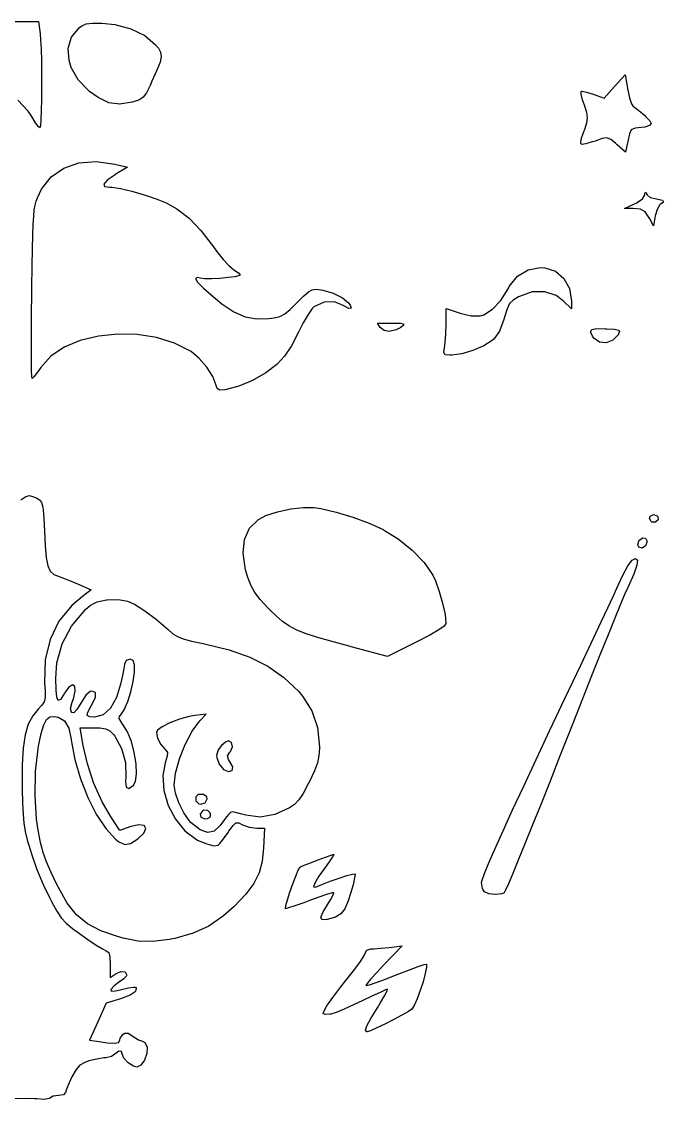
# Model space of a CAD drawing. Header units: millimetres. Extents: x 50.1 to 68.4, y -79.8 to -30.
# Drawn here: x 57.99 to 68.1, y -46.96 to -29.99 of the extents above; entities that cross this region are included whole.
import ezdxf

# ---------------------------------------------------------------- set-up
doc = ezdxf.new("R2010")
doc.units = ezdxf.units.MM
doc.layers.add('B.Silkscreen', color=31, linetype='CONTINUOUS', true_color=0xe8b2a7)

msp = doc.modelspace()

# ---------------------------------------------------------------- linework, layer by layer
at = {"layer": 'B.Silkscreen', "linetype": 'CONTINUOUS'}
for p, q in [((54.163434, -29.98827), (58.255021, -29.98827)), ((58.255021, -29.98827), (58.278506, -30.183798)), ((58.934583, -30.053486), (59.001923, -30.025436)), ((59.001923, -30.025436), (59.100982, -30.013175)), ((59.100982, -30.013175), (59.252951, -30.012595)), ((59.252951, -30.012595), (59.454568, -30.032359)), ((59.454568, -30.032359), (59.705535, -30.10066)), ((58.278506, -30.183798), (58.286348, -30.275818)), ((58.775118, -30.233354), (58.898711, -30.081291)), ((58.898711, -30.081291), (58.934583, -30.053486)), ((59.705535, -30.10066), (59.925213, -30.209884)), ((58.286348, -30.275818), (58.293402, -30.424743)), ((58.721097, -30.405795), (58.775118, -30.233354)), ((59.925213, -30.209884), (60.094212, -30.352202)), ((60.094212, -30.352202), (60.141782, -30.409538)), ((58.293402, -30.424743), (58.298289, -30.606167)), ((58.735626, -30.603486), (58.721097, -30.405795)), ((60.141782, -30.409538), (60.176908, -30.471318)), ((60.185707, -30.538814), (60.166725, -30.627394)), ((60.176908, -30.471318), (60.185707, -30.538814)), ((58.298289, -30.606167), (58.301043, -30.806717)), ((58.766871, -30.709404), (58.735626, -30.603486)), ((58.875489, -30.904702), (58.766871, -30.709404)), ((60.166725, -30.627394), (60.118506, -30.752429)), ((58.301043, -30.806717), (58.301699, -31.013026)), ((60.118506, -30.752429), (60.039596, -30.929287)), ((67.325083, -31.012181), (67.490993, -30.828928)), ((67.490993, -30.828928), (67.533385, -31.069591)), ((58.301699, -31.013026), (58.300291, -31.211721)), ((59.057362, -31.086783), (58.875489, -30.904702)), ((60.010016, -30.993413), (59.951509, -31.108387)), ((60.039596, -30.929287), (60.010016, -30.993413)), ((67.159173, -31.195434), (67.325083, -31.012181)), ((58.300291, -31.211721), (58.296854, -31.389435)), ((59.194462, -31.185065), (59.057362, -31.086783)), ((59.361223, -31.266305), (59.194462, -31.185065)), ((59.843708, -31.218513), (59.765687, -31.246983)), ((59.90086, -31.177867), (59.843708, -31.218513)), ((59.951509, -31.108387), (59.90086, -31.177867)), ((66.798707, -31.088585), (66.814835, -31.086601)), ((66.800617, -31.129951), (66.798707, -31.088585)), ((66.822922, -31.219548), (66.800617, -31.129951)), ((66.814835, -31.086601), (66.884812, -31.100998)), ((66.850448, -31.306834), (66.822922, -31.219548)), ((66.884812, -31.100998), (66.987316, -31.133634)), ((66.987316, -31.133634), (67.159173, -31.195434)), ((67.533385, -31.069591), (67.559645, -31.18884)), ((67.559645, -31.18884), (67.591092, -31.283254)), ((58.089038, -31.397788), (57.928684, -31.228093)), ((58.296854, -31.389435), (58.291421, -31.532795)), ((59.532001, -31.2896), (59.361223, -31.266305)), ((59.729279, -31.257389), (59.532001, -31.2896)), ((59.765687, -31.246983), (59.729279, -31.257389)), ((66.887387, -31.422556), (66.850448, -31.306834)), ((67.591092, -31.283254), (67.619437, -31.324808)), ((67.619437, -31.324808), (67.640345, -31.33598)), ((67.640345, -31.33598), (67.709668, -31.387934)), ((67.709668, -31.387934), (67.796578, -31.464097)), ((58.135044, -31.468553), (58.089038, -31.397788)), ((58.198698, -31.571373), (58.135044, -31.468553)), ((58.291421, -31.532795), (58.284027, -31.628433)), ((66.89997, -31.504095), (66.887387, -31.422556)), ((66.887532, -31.58456), (66.89997, -31.504095)), ((67.796578, -31.464097), (67.814292, -31.480796)), ((67.814292, -31.480796), (67.881804, -31.55211)), ((67.881804, -31.55211), (67.899331, -31.59541)), ((58.250369, -31.641927), (58.198698, -31.571373)), ((58.274707, -31.662978), (58.250369, -31.641927)), ((58.284027, -31.628433), (58.274707, -31.662978)), ((66.801448, -31.840347), (66.842208, -31.71663)), ((66.842208, -31.71663), (66.849407, -31.697055)), ((66.849407, -31.697055), (66.887532, -31.58456)), ((67.586922, -31.690763), (67.558334, -31.757332)), ((67.651067, -31.665846), (67.586922, -31.690763)), ((67.697997, -31.663653), (67.651067, -31.665846)), ((67.800342, -31.65214), (67.697997, -31.663653)), ((67.874194, -31.625958), (67.800342, -31.65214)), ((67.899331, -31.59541), (67.874194, -31.625958)), ((66.792828, -31.906685), (66.801448, -31.840347)), ((66.974487, -31.883692), (66.87429, -31.913193)), ((67.017595, -31.869062), (66.974487, -31.883692)), ((67.132739, -31.830349), (67.017595, -31.869062)), ((67.206091, -31.820182), (67.132739, -31.830349)), ((67.266462, -31.843362), (67.206091, -31.820182)), ((67.342661, -31.904689), (67.266462, -31.843362)), ((67.543055, -31.830816), (67.519006, -31.9462)), ((67.558334, -31.757332), (67.543055, -31.830816)), ((66.812367, -31.924927), (66.792828, -31.906685)), ((66.87429, -31.913193), (66.812367, -31.924927)), ((67.368737, -31.927578), (67.342661, -31.904689)), ((67.49901, -32.041959), (67.368737, -31.927578)), ((67.519006, -31.9462), (67.49901, -32.041959)), ((58.653547, -32.295264), (58.890782, -32.213291)), ((58.890782, -32.213291), (59.159778, -32.190884)), ((59.159778, -32.190884), (59.45373, -32.231016)), ((59.45373, -32.231016), (59.655113, -32.278947)), ((58.454879, -32.433834), (58.653547, -32.295264)), ((59.459573, -32.400505), (59.335143, -32.486824)), ((59.46304, -32.398346), (59.459573, -32.400505)), ((59.655113, -32.278947), (59.46304, -32.398346)), ((58.301584, -32.626028), (58.454879, -32.433834)), ((59.335143, -32.486824), (59.280074, -32.547578)), ((59.280074, -32.547578), (59.294046, -32.583497)), ((58.235362, -32.762904), (58.301584, -32.626028)), ((59.294046, -32.583497), (59.37674, -32.595308)), ((59.37674, -32.595308), (59.406, -32.59644)), ((59.406, -32.59644), (59.545854, -32.616877)), ((59.545854, -32.616877), (59.724672, -32.658048)), ((59.724672, -32.658048), (59.91933, -32.713529)), ((59.91933, -32.713529), (60.106702, -32.776896)), ((67.764783, -32.780529), (67.800839, -32.71817)), ((67.800839, -32.71817), (67.801567, -32.692666)), ((67.801567, -32.692666), (67.810151, -32.671491)), ((67.810151, -32.671491), (67.839933, -32.716349)), ((67.839933, -32.716349), (67.888419, -32.759002)), ((58.187368, -32.954615), (58.200137, -32.879045)), ((58.200137, -32.879045), (58.215975, -32.81789)), ((58.215975, -32.81789), (58.235362, -32.762904)), ((60.106702, -32.776896), (60.263665, -32.841723)), ((60.263665, -32.841723), (60.432886, -32.935452)), ((67.483138, -32.928863), (67.641422, -32.857015)), ((67.641422, -32.857015), (67.665407, -32.845622)), ((67.665407, -32.845622), (67.764783, -32.780529)), ((67.888419, -32.759002), (67.987774, -32.781525)), ((67.987774, -32.781525), (68.00744, -32.782068)), ((68.03164, -32.878082), (67.99421, -32.944712)), ((68.00744, -32.782068), (68.079901, -32.799565)), ((68.045501, -32.868056), (68.03164, -32.878082)), ((68.095399, -32.83244), (68.045501, -32.868056)), ((68.079901, -32.799565), (68.095399, -32.83244)), ((58.169115, -33.181986), (58.177188, -33.052846)), ((58.177188, -33.052846), (58.187368, -32.954615)), ((60.432886, -32.935452), (60.624987, -33.08366)), ((60.624987, -33.08366), (60.812058, -33.279682)), ((67.61349, -32.930251), (67.483138, -32.928863)), ((67.733168, -32.941456), (67.61349, -32.930251)), ((67.809598, -32.984189), (67.733168, -32.941456)), ((67.872872, -33.076963), (67.809598, -32.984189)), ((67.88291, -33.095994), (67.872872, -33.076963)), ((67.966522, -33.046847), (67.939697, -33.205624)), ((67.99421, -32.944712), (67.966522, -33.046847)), ((58.162672, -33.350281), (58.169115, -33.181986)), ((67.939697, -33.205624), (67.88291, -33.095994)), ((58.157377, -33.565979), (58.162672, -33.350281)), ((60.812058, -33.279682), (61.006849, -33.53542)), ((58.15275, -33.837327), (58.157377, -33.565979)), ((61.006849, -33.53542), (61.056775, -33.604247)), ((61.056775, -33.604247), (61.160073, -33.733712)), ((61.160073, -33.733712), (61.25384, -33.835901)), ((58.148312, -34.172571), (58.15275, -33.837327)), ((61.25384, -33.835901), (61.322552, -33.893218)), ((61.322552, -33.893218), (61.331042, -33.898121)), ((61.331042, -33.898121), (61.401718, -33.945758)), ((65.797794, -33.995331), (65.963142, -33.895285)), ((65.963142, -33.895285), (66.161482, -33.861584)), ((66.161482, -33.861584), (66.226402, -33.865546)), ((66.226402, -33.865546), (66.396603, -33.92035)), ((66.396603, -33.92035), (66.52891, -34.032182)), ((60.754689, -34.019131), (60.726624, -34.033427)), ((60.726624, -34.033427), (60.759256, -34.088579)), ((60.799572, -34.029695), (60.754689, -34.019131)), ((60.759256, -34.088579), (60.852857, -34.184972)), ((60.867239, -34.037702), (60.799572, -34.029695)), ((60.976598, -34.037499), (60.867239, -34.037702)), ((61.106973, -34.030771), (60.976598, -34.037499)), ((61.237695, -34.019202), (61.106973, -34.030771)), ((61.348088, -34.004477), (61.237695, -34.019202)), ((61.417482, -33.988281), (61.348088, -34.004477)), ((61.401718, -33.945758), (61.43085, -33.978249)), ((61.43085, -33.978249), (61.417482, -33.988281)), ((65.667871, -34.160142), (65.797794, -33.995331)), ((66.52891, -34.032182), (66.614653, -34.191584)), ((58.14702, -34.280572), (58.148312, -34.172571)), ((60.852857, -34.184972), (61.007698, -34.322989)), ((62.426507, -34.312832), (62.505027, -34.243456)), ((62.505027, -34.243456), (62.565225, -34.2098)), ((62.565225, -34.2098), (62.624832, -34.20239)), ((62.624832, -34.20239), (62.701582, -34.211751)), ((62.701582, -34.211751), (62.730662, -34.216939)), ((62.730662, -34.216939), (62.895539, -34.265169)), ((62.895539, -34.265169), (63.038702, -34.335904)), ((65.535618, -34.377174), (65.649255, -34.194936)), ((65.649255, -34.194936), (65.667871, -34.160142)), ((66.028612, -34.245609), (65.825806, -34.315381)), ((66.226786, -34.241945), (66.028612, -34.245609)), ((66.407075, -34.303069), (66.226786, -34.241945)), ((66.614653, -34.191584), (66.645161, -34.389101)), ((58.143958, -34.587015), (58.14702, -34.280572)), ((61.007698, -34.322989), (61.138257, -34.429606)), ((61.138257, -34.429606), (61.329968, -34.559117)), ((62.214892, -34.522489), (62.327531, -34.411602)), ((62.327531, -34.411602), (62.426507, -34.312832)), ((62.753513, -34.404913), (62.591201, -34.480115)), ((62.917229, -34.402509), (62.753513, -34.404913)), ((63.049799, -34.456629), (62.917229, -34.402509)), ((63.038702, -34.335904), (63.133786, -34.416647)), ((63.133786, -34.416647), (63.159564, -34.453164)), ((65.404191, -34.518209), (65.535618, -34.377174)), ((65.671531, -34.42776), (65.632587, -34.510056)), ((65.726961, -34.372347), (65.671531, -34.42776)), ((65.815149, -34.320889), (65.726961, -34.372347)), ((65.825806, -34.315381), (65.815149, -34.320889)), ((66.516004, -34.38415), (66.407075, -34.303069)), ((66.645161, -34.509334), (66.516004, -34.38415)), ((66.645161, -34.389101), (66.645161, -34.509334)), ((58.142207, -34.868479), (58.143958, -34.587015)), ((61.329968, -34.559117), (61.506863, -34.636762)), ((62.054439, -34.630042), (62.131161, -34.591204)), ((62.131161, -34.591204), (62.214892, -34.522489)), ((62.499127, -34.598412), (62.423263, -34.728614)), ((62.563222, -34.507795), (62.499127, -34.598412)), ((62.591201, -34.480115), (62.563222, -34.507795)), ((63.140504, -34.504103), (63.049799, -34.456629)), ((63.177699, -34.502659), (63.140504, -34.504103)), ((63.159564, -34.453164), (63.177699, -34.502659)), ((64.671261, -34.75655), (64.671261, -34.506282)), ((64.671261, -34.506282), (64.878462, -34.576233)), ((64.878462, -34.576233), (64.88646, -34.578904)), ((64.88646, -34.578904), (65.067368, -34.622349)), ((65.209634, -34.622927), (65.268317, -34.605054)), ((65.268317, -34.605054), (65.404191, -34.518209)), ((65.632587, -34.510056), (65.593854, -34.642161)), ((61.506863, -34.636762), (61.685335, -34.668898)), ((61.685335, -34.668898), (61.881779, -34.661879)), ((61.881779, -34.661879), (61.962826, -34.6513)), ((61.962826, -34.6513), (62.054439, -34.630042)), ((62.423263, -34.728614), (62.34669, -34.880299)), ((63.609083, -34.763982), (63.592335, -34.736804)), ((63.592335, -34.736804), (63.617159, -34.736804)), ((63.631429, -34.80198), (63.609083, -34.763982)), ((63.617159, -34.736804), (63.698327, -34.736804)), ((63.698327, -34.736804), (63.816539, -34.736804)), ((63.816539, -34.736804), (63.844334, -34.736817)), ((63.844334, -34.736817), (63.954532, -34.738524)), ((63.954532, -34.738524), (64.003377, -34.746625)), ((64.001964, -34.766113), (63.961387, -34.80198)), ((64.003377, -34.746625), (64.001964, -34.766113)), ((64.66775, -34.905873), (64.671261, -34.75655)), ((65.067368, -34.622349), (65.209634, -34.622927)), ((65.583122, -34.680111), (65.511967, -34.861484)), ((65.593854, -34.642161), (65.583122, -34.680111)), ((58.141736, -35.116642), (58.142207, -34.868479)), ((59.196757, -34.940298), (58.911635, -35.010348)), ((59.499981, -34.907824), (59.196757, -34.940298)), ((59.809067, -34.914213), (59.499981, -34.907824)), ((60.111777, -34.960752), (59.809067, -34.914213)), ((62.346633, -34.880421), (62.236538, -35.09444)), ((62.34669, -34.880299), (62.346633, -34.880421)), ((63.69787, -34.852706), (63.631429, -34.80198)), ((63.775144, -34.867156), (63.69787, -34.852706)), ((63.884859, -34.843831), (63.775144, -34.867156)), ((63.961387, -34.80198), (63.884859, -34.843831)), ((64.658621, -35.042185), (64.66775, -34.905873)), ((65.511967, -34.861484), (65.425854, -34.986351)), ((66.948455, -34.872298), (66.966765, -34.834981)), ((66.979959, -34.939256), (66.948455, -34.872298)), ((66.966765, -34.834981), (67.042865, -34.820929)), ((67.001085, -34.970599), (66.979959, -34.939256)), ((67.042865, -34.820929), (67.184731, -34.823762)), ((67.184731, -34.823762), (67.20123, -34.824625)), ((67.20123, -34.824625), (67.323159, -34.833156)), ((67.384926, -34.913695), (67.300775, -35.004619)), ((67.323159, -34.833156), (67.385857, -34.845939)), ((67.388794, -34.906707), (67.384926, -34.913695)), ((67.385857, -34.845939), (67.403134, -34.868585)), ((67.403134, -34.868585), (67.388794, -34.906707)), ((58.142515, -35.323184), (58.141736, -35.116642)), ((58.656852, -35.116687), (58.444649, -35.25803)), ((58.911635, -35.010348), (58.656852, -35.116687)), ((60.395871, -35.048728), (60.111777, -34.960752)), ((60.64911, -35.179427), (60.395871, -35.048728)), ((62.236538, -35.09444), (62.128932, -35.255416)), ((64.637375, -35.199951), (64.647984, -35.123204)), ((64.647984, -35.123204), (64.658621, -35.042185)), ((65.265653, -35.094416), (65.095798, -35.167724)), ((65.398445, -35.01088), (65.265653, -35.094416)), ((65.425854, -34.986351), (65.398445, -35.01088)), ((67.086423, -35.036767), (67.001085, -34.970599)), ((67.193797, -35.046875), (67.086423, -35.036767)), ((67.300775, -35.004619), (67.193797, -35.046875)), ((58.444649, -35.25803), (58.287263, -35.433088)), ((60.656126, -35.184037), (60.64911, -35.179427)), ((60.785522, -35.291891), (60.656126, -35.184037)), ((60.906319, -35.430547), (60.785522, -35.291891)), ((62.128932, -35.255416), (62.010607, -35.383107)), ((64.659996, -35.232349), (64.637375, -35.199951)), ((64.734343, -35.239505), (64.659996, -35.232349)), ((64.760645, -35.23959), (64.734343, -35.239505)), ((64.917816, -35.219787), (64.760645, -35.23959)), ((65.095798, -35.167724), (64.917816, -35.219787)), ((58.144515, -35.479783), (58.142515, -35.323184)), ((58.287263, -35.433088), (58.237671, -35.505874)), ((61.000256, -35.575988), (60.906319, -35.430547)), ((62.004382, -35.388771), (61.831906, -35.518729)), ((62.010607, -35.383107), (62.004382, -35.388771)), ((58.147706, -35.578119), (58.144515, -35.479783)), ((58.151806, -35.609994), (58.147706, -35.578119)), ((58.181765, -35.580327), (58.151806, -35.609994)), ((58.237671, -35.505874), (58.181765, -35.580327)), ((61.048217, -35.699713), (61.000256, -35.575988)), ((61.831906, -35.518729), (61.623839, -35.637317)), ((61.067678, -35.76712), (61.048217, -35.699713)), ((61.105181, -35.792342), (61.067678, -35.76712)), ((61.185016, -35.787393), (61.105181, -35.792342)), ((61.215821, -35.782628), (61.185016, -35.787393)), ((61.408903, -35.730096), (61.215821, -35.782628)), ((61.623839, -35.637317), (61.408903, -35.730096)), ((57.973237, -37.519497), (58.051765, -37.462489)), ((58.051765, -37.462489), (58.113624, -37.450095)), ((58.113624, -37.450095), (58.192345, -37.474788)), ((58.192345, -37.474788), (58.227008, -37.490144)), ((58.227008, -37.490144), (58.269249, -37.518005)), ((58.269249, -37.518005), (58.299057, -37.560839)), ((58.299057, -37.560839), (58.319401, -37.630542)), ((58.319401, -37.630542), (58.33325, -37.739008)), ((62.01909, -37.704682), (62.22531, -37.659685)), ((62.22531, -37.659685), (62.426831, -37.63593)), ((62.426831, -37.63593), (62.596153, -37.639248)), ((62.596153, -37.639248), (62.699795, -37.656239)), ((62.699795, -37.656239), (62.939893, -37.712947)), ((58.33325, -37.739008), (58.343573, -37.898132)), ((61.575824, -37.961305), (61.715499, -37.825995)), ((61.715499, -37.825995), (61.835666, -37.765089)), ((61.835666, -37.765089), (62.01909, -37.704682)), ((62.939893, -37.712947), (63.202415, -37.792745)), ((63.202415, -37.792745), (63.459153, -37.886631)), ((67.874194, -37.809384), (67.885975, -37.77425)), ((67.901323, -37.857151), (67.874194, -37.809384)), ((67.885975, -37.77425), (67.937889, -37.747086)), ((67.937889, -37.747086), (67.996618, -37.767937)), ((68.009588, -37.832202), (67.971481, -37.871606)), ((67.996618, -37.767937), (68.004987, -37.778154)), ((68.004987, -37.778154), (68.009588, -37.832202)), ((58.343573, -37.898132), (58.353339, -38.119809)), ((61.495652, -38.13974), (61.575824, -37.961305)), ((63.459153, -37.886631), (63.681897, -37.985608)), ((63.681897, -37.985608), (63.686231, -37.987792)), ((63.686231, -37.987792), (63.917208, -38.128968)), ((67.914682, -37.867255), (67.901323, -37.857151)), ((67.971481, -37.871606), (67.914682, -37.867255)), ((58.353339, -38.119809), (58.359286, -38.243787)), ((61.475376, -38.359098), (61.495652, -38.13974)), ((63.917208, -38.128968), (64.137097, -38.307538)), ((67.691285, -38.218194), (67.714179, -38.153179)), ((67.714179, -38.153179), (67.772202, -38.114339)), ((67.772202, -38.114339), (67.815168, -38.118561)), ((67.83695, -38.175103), (67.813841, -38.240379)), ((67.815168, -38.118561), (67.83695, -38.175103)), ((58.359286, -38.243787), (58.374871, -38.427164)), ((64.137097, -38.307538), (64.325554, -38.504823)), ((67.708952, -38.264866), (67.691285, -38.218194)), ((67.761739, -38.277281), (67.708952, -38.264866)), ((67.813841, -38.240379), (67.761739, -38.277281)), ((58.374871, -38.427164), (58.399972, -38.554756)), ((61.515392, -38.617174), (61.475376, -38.359098)), ((64.325554, -38.504823), (64.462238, -38.702143)), ((67.536999, -38.554813), (67.60288, -38.469821)), ((67.60288, -38.469821), (67.656505, -38.442522)), ((67.656505, -38.442522), (67.684918, -38.465279)), ((67.684918, -38.465279), (67.677836, -38.545739)), ((58.399972, -38.554756), (58.439108, -38.638755)), ((58.439108, -38.638755), (58.4968, -38.691354)), ((61.551553, -38.74047), (61.515392, -38.617174)), ((67.455911, -38.702138), (67.536999, -38.554813)), ((67.629228, -38.685373), (67.538792, -38.885309)), ((67.677836, -38.545739), (67.629228, -38.685373)), ((58.4968, -38.691354), (58.577566, -38.724748)), ((58.577566, -38.724748), (58.633357, -38.744391)), ((58.633357, -38.744391), (58.742886, -38.788028)), ((58.742886, -38.788028), (58.869716, -38.842118)), ((58.869716, -38.842118), (59.082981, -38.936064)), ((61.600349, -38.869338), (61.551553, -38.74047)), ((64.462238, -38.702143), (64.505192, -38.794758)), ((64.505192, -38.794758), (64.564848, -38.961375)), ((67.36034, -38.908065), (67.455911, -38.702138)), ((59.082981, -38.936064), (58.944203, -39.03831)), ((61.659886, -38.97812), (61.600349, -38.869338)), ((61.744763, -39.088377), (61.659886, -38.97812)), ((64.564848, -38.961375), (64.617603, -39.146597)), ((67.302394, -39.036722), (67.36034, -38.908065)), ((67.488449, -38.998696), (67.420032, -39.161367)), ((67.533152, -38.897219), (67.488449, -38.998696)), ((67.538792, -38.885309), (67.533152, -38.897219)), ((58.776661, -39.18012), (58.573659, -39.428381)), ((58.944203, -39.03831), (58.776661, -39.18012)), ((58.992996, -39.244385), (59.074057, -39.173772)), ((59.074057, -39.173772), (59.178995, -39.121519)), ((59.178995, -39.121519), (59.322105, -39.093261)), ((59.322105, -39.093261), (59.336616, -39.091552)), ((59.336616, -39.091552), (59.512539, -39.086795)), ((59.512539, -39.086795), (59.656169, -39.110971)), ((59.656169, -39.110971), (59.766225, -39.160965)), ((59.766225, -39.160965), (59.928468, -39.26269)), ((61.869581, -39.221665), (61.744763, -39.088377)), ((64.617603, -39.146597), (64.655508, -39.321609)), ((67.218591, -39.218575), (67.302394, -39.036722)), ((67.420032, -39.161367), (67.330681, -39.378338)), ((58.773231, -39.506278), (58.992996, -39.244385)), ((59.928468, -39.26269), (60.110111, -39.399829)), ((61.894453, -39.246789), (61.869581, -39.221665)), ((61.999382, -39.348872), (61.894453, -39.246789)), ((62.096345, -39.432016), (61.999382, -39.348872)), ((64.655508, -39.321609), (64.670614, -39.457594)), ((67.115433, -39.439727), (67.218591, -39.218575)), ((58.573659, -39.428381), (58.43463, -39.714505)), ((58.624462, -39.784019), (58.773231, -39.506278)), ((60.110111, -39.399829), (60.295161, -39.561115)), ((62.196659, -39.501368), (62.096345, -39.432016)), ((62.311638, -39.562072), (62.196659, -39.501368)), ((64.639595, -39.505586), (64.556458, -39.565937)), ((64.670206, -39.462456), (64.639595, -39.505586)), ((64.670614, -39.457594), (64.670206, -39.462456)), ((66.999422, -39.686285), (67.115433, -39.439727)), ((67.330681, -39.378338), (67.223177, -39.642719)), ((60.295161, -39.561115), (60.368909, -39.624907)), ((60.368909, -39.624907), (60.442468, -39.671511)), ((60.442468, -39.671511), (60.533963, -39.70791)), ((62.4526, -39.619274), (62.311638, -39.562072)), ((62.63086, -39.678119), (62.4526, -39.619274)), ((62.857733, -39.743751), (62.63086, -39.678119)), ((64.415273, -39.647049), (64.210519, -39.75246)), ((64.556458, -39.565937), (64.415273, -39.647049)), ((66.877061, -39.944352), (66.999422, -39.686285)), ((67.223177, -39.642719), (67.100298, -39.947615)), ((58.43463, -39.714505), (58.359853, -40.037857)), ((58.543746, -40.084429), (58.624462, -39.784019)), ((60.533963, -39.70791), (60.661928, -39.741467)), ((60.661928, -39.741467), (60.844893, -39.779545)), ((60.844893, -39.779545), (60.869076, -39.784369)), ((60.869076, -39.784369), (61.253857, -39.877262)), ((63.144536, -39.821316), (62.857733, -39.743751)), ((63.177015, -39.829945), (63.144536, -39.821316)), ((63.749777, -39.981961), (63.177015, -39.829945)), ((64.210519, -39.75246), (63.749777, -39.981961)), ((58.359853, -40.037857), (58.349604, -40.397801)), ((59.696916, -40.026836), (59.635098, -40.047255)), ((59.743765, -40.047519), (59.696916, -40.026836)), ((61.253857, -39.877262), (61.580366, -39.991952)), ((61.580366, -39.991952), (61.862618, -40.135495)), ((66.793951, -40.118475), (66.877061, -39.944352)), ((67.100298, -39.947615), (66.964826, -40.286135)), ((58.5261, -40.326903), (58.543746, -40.084429)), ((59.59749, -40.171806), (59.576197, -40.284216)), ((59.606137, -40.107339), (59.59749, -40.171806)), ((59.606158, -40.105797), (59.606137, -40.107339)), ((59.635098, -40.047255), (59.606158, -40.105797)), ((59.766049, -40.114682), (59.743765, -40.047519)), ((59.763997, -40.231654), (59.766049, -40.114682)), ((61.862618, -40.135495), (62.114632, -40.314946)), ((66.541435, -40.6476), (66.793951, -40.118475)), ((58.529547, -40.511346), (58.5261, -40.326903)), ((59.576197, -40.284216), (59.546662, -40.421221)), ((59.70525, -40.5397), (59.742201, -40.379604)), ((59.742201, -40.379604), (59.763997, -40.231654)), ((62.114632, -40.314946), (62.350421, -40.53736)), ((66.964826, -40.286135), (66.819539, -40.651386)), ((58.349604, -40.397801), (58.356425, -40.52729)), ((58.356425, -40.52729), (58.35599, -40.630159)), ((58.541277, -40.62566), (58.529547, -40.511346)), ((58.727715, -40.471322), (58.653389, -40.577519)), ((58.786711, -40.432372), (58.727715, -40.471322)), ((58.823483, -40.453905), (58.786711, -40.432372)), ((58.802791, -40.65138), (58.831141, -40.529162)), ((58.831141, -40.529162), (58.823483, -40.453905)), ((59.068757, -40.533068), (58.999281, -40.593409)), ((59.09067, -40.528153), (59.068757, -40.533068)), ((59.148155, -40.552471), (59.09067, -40.528153)), ((59.149689, -40.624442), (59.148155, -40.552471)), ((59.546662, -40.421221), (59.483297, -40.627451)), ((59.657734, -40.693109), (59.70525, -40.5397)), ((62.350421, -40.53736), (62.410858, -40.605824)), ((58.341416, -40.697661), (58.307567, -40.750959)), ((58.35599, -40.630159), (58.341416, -40.697661)), ((58.563371, -40.673943), (58.541277, -40.62566)), ((58.59791, -40.660292), (58.563371, -40.673943)), ((58.646977, -40.588806), (58.59791, -40.660292)), ((58.653389, -40.577519), (58.646977, -40.588806)), ((58.754374, -40.802855), (58.782866, -40.704539)), ((58.782866, -40.704539), (58.802791, -40.65138)), ((58.918944, -40.717688), (58.858579, -40.818827)), ((58.999281, -40.593409), (58.918944, -40.717688)), ((59.095308, -40.742588), (59.149689, -40.624442)), ((59.483297, -40.627451), (59.389131, -40.797442)), ((59.604243, -40.820999), (59.657734, -40.693109)), ((62.410858, -40.605824), (62.559673, -40.837544)), ((66.306249, -41.143649), (66.541435, -40.6476)), ((66.819539, -40.651386), (66.667218, -41.036476)), ((58.24931, -40.811217), (58.161163, -40.916501)), ((58.307567, -40.750959), (58.24931, -40.811217)), ((58.770157, -40.861191), (58.754374, -40.802855)), ((58.774704, -40.866141), (58.770157, -40.861191)), ((58.81006, -40.870943), (58.774704, -40.866141)), ((58.858579, -40.818827), (58.81006, -40.870943)), ((59.019425, -40.913378), (59.028753, -40.860038)), ((59.028753, -40.860038), (59.08489, -40.760024)), ((59.08489, -40.760024), (59.095308, -40.742588)), ((59.389131, -40.797442), (59.272649, -40.902123)), ((59.549367, -40.90454), (59.604243, -40.820999)), ((60.891056, -40.890462), (60.713048, -40.913585)), ((60.792639, -40.997944), (60.891056, -40.890462)), ((62.559673, -40.837544), (62.646793, -41.099936)), ((58.091475, -41.049459), (58.042175, -41.216127)), ((58.161163, -40.916501), (58.091475, -41.049459)), ((58.295752, -41.196929), (58.335348, -41.059784)), ((58.335348, -41.059784), (58.379166, -40.975487)), ((58.379166, -40.975487), (58.43202, -40.934197)), ((58.43202, -40.934197), (58.498723, -40.926074)), ((58.498723, -40.926074), (58.562168, -40.936462)), ((58.562168, -40.936462), (58.663546, -40.995805)), ((58.663546, -40.995805), (58.730513, -41.111933)), ((59.061117, -40.934473), (59.019425, -40.913378)), ((59.136758, -40.93783), (59.061117, -40.934473)), ((59.272649, -40.902123), (59.136758, -40.93783)), ((59.525854, -40.961641), (59.531242, -40.919474)), ((59.5729, -41.038589), (59.525854, -40.961641)), ((59.531242, -40.919474), (59.549367, -40.90454)), ((59.583807, -41.05192), (59.5729, -41.038589)), ((59.655193, -41.167623), (59.583807, -41.05192)), ((60.323404, -41.028669), (60.200115, -41.088929)), ((60.472751, -40.972536), (60.323404, -41.028669)), ((60.624639, -40.929769), (60.472751, -40.972536)), ((60.713048, -40.913585), (60.624639, -40.929769)), ((60.674813, -41.159153), (60.792639, -40.997944)), ((66.667218, -41.036476), (66.510643, -41.434512)), ((58.042175, -41.216127), (58.011171, -41.426455)), ((58.255565, -41.396765), (58.295752, -41.196929)), ((58.730513, -41.111933), (58.768078, -41.291643)), ((58.95677, -41.384751), (58.911845, -41.105426)), ((58.911845, -41.105426), (59.129773, -41.106223)), ((59.129773, -41.106223), (59.22054, -41.108062)), ((59.22054, -41.108062), (59.314606, -41.120872)), ((59.314606, -41.120872), (59.378335, -41.154293)), ((59.378335, -41.154293), (59.438319, -41.217953)), ((59.438319, -41.217953), (59.452761, -41.236268)), ((59.715249, -41.321753), (59.655193, -41.167623)), ((60.126399, -41.144075), (60.112944, -41.182657)), ((60.112944, -41.182657), (60.127955, -41.270421)), ((60.200115, -41.088929), (60.126399, -41.144075)), ((60.565295, -41.366715), (60.674813, -41.159153)), ((62.646793, -41.099936), (62.676116, -41.403373)), ((66.089979, -41.603153), (66.306249, -41.143649)), ((58.248236, -41.438204), (58.255565, -41.396765)), ((58.768078, -41.291643), (58.769314, -41.302195)), ((58.769314, -41.302195), (58.823729, -41.603053)), ((59.023234, -41.675417), (58.95677, -41.384751)), ((59.452761, -41.236268), (59.56234, -41.431698)), ((59.76081, -41.495792), (59.715249, -41.321753)), ((60.127955, -41.270421), (60.1774, -41.369298)), ((60.1774, -41.369298), (60.250853, -41.453374)), ((60.474298, -41.59502), (60.565295, -41.366715)), ((61.133138, -41.384751), (61.084275, -41.454546)), ((61.200271, -41.330035), (61.133138, -41.384751)), ((61.246037, -41.310264), (61.200271, -41.330035)), ((61.294477, -41.33879), (61.246037, -41.310264)), ((61.306455, -41.404759), (61.294477, -41.33879)), ((62.676116, -41.403373), (62.676098, -41.42687)), ((58.011171, -41.426455), (57.996373, -41.690392)), ((58.206617, -41.795467), (58.248236, -41.438204)), ((59.56234, -41.431698), (59.623642, -41.654111)), ((59.788708, -41.671219), (59.76081, -41.495792)), ((60.281002, -41.553731), (60.249755, -41.655501)), ((60.250853, -41.453374), (60.25601, -41.457776)), ((60.25601, -41.457776), (60.283043, -41.495974)), ((60.283043, -41.495974), (60.281002, -41.553731)), ((61.084275, -41.454546), (61.058651, -41.544059)), ((61.058651, -41.544059), (61.060953, -41.575381)), ((61.228707, -41.550133), (61.268306, -41.491159)), ((61.244899, -41.604681), (61.228707, -41.550133)), ((61.268306, -41.491159), (61.27835, -41.478758)), ((61.27835, -41.478758), (61.306455, -41.404759)), ((62.668991, -41.544774), (62.645039, -41.655597)), ((62.676098, -41.42687), (62.668991, -41.544774)), ((66.460672, -41.561772), (66.309922, -41.944076)), ((66.510643, -41.434512), (66.460672, -41.561772)), ((57.996373, -41.690392), (57.995688, -42.017889)), ((58.823729, -41.603053), (58.912145, -41.908242)), ((59.126997, -41.981582), (59.023234, -41.675417)), ((59.623642, -41.654111), (59.62778, -41.872799)), ((59.795778, -41.829514), (59.788708, -41.671219)), ((60.249755, -41.655501), (60.211599, -41.857514)), ((60.412033, -41.818462), (60.474298, -41.59502)), ((61.060953, -41.575381), (61.098325, -41.680105)), ((61.098325, -41.680105), (61.166716, -41.761605)), ((61.262605, -41.629435), (61.244899, -41.604681)), ((61.312139, -41.720044), (61.262605, -41.629435)), ((61.302688, -41.77738), (61.312139, -41.720044)), ((62.645039, -41.655597), (62.59742, -41.783186)), ((65.89421, -42.022642), (66.089979, -41.603153)), ((58.198147, -42.175979), (58.206617, -41.795467)), ((58.912145, -41.908242), (59.027543, -42.202)), ((59.62778, -41.872799), (59.620905, -41.956866)), ((59.778853, -41.952158), (59.795778, -41.829514)), ((60.211599, -41.857514), (60.227641, -42.091692)), ((60.388712, -42.010884), (60.412033, -41.818462)), ((61.166716, -41.761605), (61.24698, -41.794428)), ((61.24698, -41.794428), (61.302688, -41.77738)), ((62.59742, -41.783186), (62.519307, -41.951392)), ((57.995688, -42.017889), (57.996456, -42.065314)), ((57.996456, -42.065314), (58.001572, -42.292416)), ((59.256163, -42.272418), (59.126997, -41.981582)), ((59.620905, -41.956866), (59.634311, -42.041652)), ((59.634311, -42.041652), (59.677037, -42.060046)), ((59.677037, -42.060046), (59.747683, -42.01044)), ((59.747683, -42.01044), (59.778853, -41.952158)), ((60.409764, -42.136096), (60.388712, -42.010884)), ((62.500906, -41.988923), (62.421952, -42.139356)), ((62.519307, -41.951392), (62.500906, -41.988923)), ((65.720526, -42.398645), (65.89421, -42.022642)), ((66.309922, -41.944076), (66.167076, -42.303986)), ((58.222813, -42.544039), (58.198147, -42.175979)), ((59.027543, -42.202), (59.162899, -42.468565)), ((60.227641, -42.091692), (60.295621, -42.326969)), ((60.464827, -42.289819), (60.409764, -42.136096)), ((60.730884, -42.19335), (60.730827, -42.255024)), ((60.770015, -42.156831), (60.730884, -42.19335)), ((60.850031, -42.154342), (60.770015, -42.156831)), ((60.902831, -42.195435), (60.850031, -42.154342)), ((60.880029, -42.289659), (60.909677, -42.224514)), ((60.909677, -42.224514), (60.902831, -42.195435)), ((62.354765, -42.241236), (62.286288, -42.311798)), ((62.421952, -42.139356), (62.354765, -42.241236)), ((58.001572, -42.292416), (58.009763, -42.467326)), ((59.386833, -42.499386), (59.256163, -42.272418)), ((60.295621, -42.326969), (60.40841, -42.545774)), ((60.540671, -42.442971), (60.464827, -42.289819)), ((60.730827, -42.255024), (60.777542, -42.301683)), ((60.777542, -42.301683), (60.809344, -42.309381)), ((60.809344, -42.309381), (60.880029, -42.289659)), ((60.840496, -42.410591), (60.809344, -42.450826)), ((60.857571, -42.402349), (60.840496, -42.410591)), ((60.919214, -42.408086), (60.857571, -42.402349)), ((60.962594, -42.453631), (60.919214, -42.408086)), ((62.203461, -42.368279), (61.975116, -42.473047)), ((62.286288, -42.311798), (62.203461, -42.368279)), ((65.570514, -42.727691), (65.720526, -42.398645)), ((66.167076, -42.303986), (66.034522, -42.635624)), ((58.009763, -42.467326), (58.023369, -42.608965)), ((58.248736, -42.718689), (58.222813, -42.544039)), ((59.162899, -42.468565), (59.311194, -42.692175)), ((59.534874, -42.72108), (59.386833, -42.499386)), ((60.40841, -42.545774), (60.558882, -42.730538)), ((60.624069, -42.566474), (60.540671, -42.442971)), ((60.657625, -42.602017), (60.624069, -42.566474)), ((60.809344, -42.450826), (60.801275, -42.461248)), ((60.801275, -42.461248), (60.812152, -42.514573)), ((60.812152, -42.514573), (60.870236, -42.539296)), ((60.870236, -42.539296), (60.912698, -42.534446)), ((60.912698, -42.534446), (60.960887, -42.509586)), ((60.960887, -42.509586), (60.962594, -42.453631)), ((61.220488, -42.50146), (61.15176, -42.594424)), ((61.24698, -42.473379), (61.220488, -42.50146)), ((61.27744, -42.441092), (61.24698, -42.473379)), ((61.300733, -42.42805), (61.27744, -42.441092)), ((61.35569, -42.43838), (61.300733, -42.42805)), ((61.454373, -42.464355), (61.35569, -42.43838)), ((61.518576, -42.483165), (61.454373, -42.464355)), ((61.742658, -42.514219), (61.518576, -42.483165)), ((61.975116, -42.473047), (61.742658, -42.514219)), ((58.023369, -42.608965), (58.044733, -42.736254)), ((58.044733, -42.736254), (58.076194, -42.868112)), ((58.28651, -42.909764), (58.248736, -42.718689)), ((59.311194, -42.692175), (59.465406, -42.857068)), ((59.689899, -42.666383), (59.534874, -42.72108)), ((59.828946, -42.633257), (59.689899, -42.666383)), ((59.915548, -42.644009), (59.828946, -42.633257)), ((59.910154, -42.765709), (59.944389, -42.690779)), ((59.944389, -42.690779), (59.915548, -42.644009)), ((60.558882, -42.730538), (60.739906, -42.863689)), ((60.799732, -42.712226), (60.657625, -42.602017)), ((60.870236, -42.738393), (60.799732, -42.712226)), ((60.917394, -42.755895), (60.870236, -42.738393)), ((61.019927, -42.732881), (60.917394, -42.755895)), ((61.116646, -42.643041), (61.019927, -42.732881)), ((61.15176, -42.594424), (61.116646, -42.643041)), ((61.168111, -42.854198), (61.23982, -42.753423)), ((61.23982, -42.753423), (61.251738, -42.735918)), ((61.251738, -42.735918), (61.316639, -42.645107)), ((61.316639, -42.645107), (61.361593, -42.604347)), ((61.361593, -42.604347), (61.405755, -42.603489)), ((61.405755, -42.603489), (61.468284, -42.632382)), ((61.468284, -42.632382), (61.572414, -42.67016)), ((61.572414, -42.67016), (61.693761, -42.68827)), ((61.693761, -42.68827), (61.811163, -42.68827)), ((61.811163, -42.68827), (61.797404, -42.995528)), ((65.445757, -43.006312), (65.570514, -42.727691)), ((66.034522, -42.635624), (65.914649, -42.933112)), ((58.076194, -42.868112), (58.120093, -43.023461)), ((58.326582, -43.067414), (58.28651, -42.909764)), ((59.465406, -42.857068), (59.520557, -42.899925)), ((59.520557, -42.899925), (59.612896, -42.941814)), ((59.612896, -42.941814), (59.703469, -42.926568)), ((59.703469, -42.926568), (59.816792, -42.85397)), ((59.816792, -42.85397), (59.910154, -42.765709)), ((60.739906, -42.863689), (60.769249, -42.878565)), ((60.769249, -42.878565), (60.904987, -42.934956)), ((61.084054, -42.954254), (61.109394, -42.92859)), ((61.109394, -42.92859), (61.168111, -42.854198)), ((58.120093, -43.023461), (58.146375, -43.107491)), ((58.377171, -43.214881), (58.326582, -43.067414)), ((60.904987, -42.934956), (61.016373, -42.961883)), ((61.016373, -42.961883), (61.084054, -42.954254)), ((61.797404, -42.995528), (61.776859, -43.20858)), ((62.860219, -43.110307), (62.902973, -43.097948)), ((62.903906, -43.099282), (62.883811, -43.137473)), ((62.902973, -43.097948), (62.903906, -43.099282)), ((65.347841, -43.231037), (65.445757, -43.006312)), ((65.914649, -42.933112), (65.809844, -43.190573)), ((58.146375, -43.107491), (58.229185, -43.33673)), ((58.446494, -43.375406), (58.377171, -43.214881)), ((61.776859, -43.20858), (61.729395, -43.391524)), ((62.379064, -43.295085), (62.438359, -43.269268)), ((62.438359, -43.269268), (62.537898, -43.229621)), ((62.537898, -43.229621), (62.655905, -43.184405)), ((62.655905, -43.184405), (62.770604, -43.14188)), ((62.830399, -43.21768), (62.753149, -43.325505)), ((62.770604, -43.14188), (62.860219, -43.110307)), ((62.883811, -43.137473), (62.830399, -43.21768)), ((65.278352, -43.398395), (65.347841, -43.231037)), ((65.809844, -43.190573), (65.722497, -43.402128)), ((58.229185, -43.33673), (58.327216, -43.573752)), ((58.542769, -43.572228), (58.446494, -43.375406)), ((61.729395, -43.391524), (61.646014, -43.558531)), ((62.304695, -43.440635), (62.344494, -43.347199)), ((62.344494, -43.347199), (62.371674, -43.29949)), ((62.371674, -43.29949), (62.379064, -43.295085)), ((62.753149, -43.325505), (62.669286, -43.444044)), ((62.98614, -43.474292), (63.109362, -43.43404)), ((63.109362, -43.43404), (63.199394, -43.408151)), ((63.199394, -43.408151), (63.23805, -43.402762)), ((63.23972, -43.409253), (63.231561, -43.469798)), ((63.23805, -43.402762), (63.23972, -43.409253)), ((65.238873, -43.504916), (65.278352, -43.398395)), ((65.722497, -43.402128), (65.654994, -43.5619)), ((58.327216, -43.573752), (58.424462, -43.778833)), ((58.568419, -43.622778), (58.542769, -43.572228)), ((61.646014, -43.558531), (61.517532, -43.72791)), ((62.212855, -43.691357), (62.258681, -43.561465)), ((62.258681, -43.561465), (62.304695, -43.440635)), ((62.603851, -43.551531), (62.585208, -43.608817)), ((62.585208, -43.608817), (62.614682, -43.613148)), ((62.669286, -43.444044), (62.603851, -43.551531)), ((62.614682, -43.613148), (62.71287, -43.573332)), ((62.71287, -43.573332), (62.847915, -43.522769)), ((62.847915, -43.522769), (62.98614, -43.474292)), ((63.206438, -43.577774), (63.168331, -43.715334)), ((63.231561, -43.469798), (63.206438, -43.577774)), ((65.229912, -43.542639), (65.238873, -43.504916)), ((65.245803, -43.634128), (65.229912, -43.542639)), ((65.654994, -43.5619), (65.609726, -43.664011)), ((58.424462, -43.778833), (58.462543, -43.85161)), ((58.706978, -43.864815), (58.568419, -43.622778)), ((61.517532, -43.72791), (61.334765, -43.917971)), ((62.173622, -43.811979), (62.212855, -43.691357)), ((62.684309, -43.767097), (62.534775, -43.82137)), ((62.805685, -43.726317), (62.684309, -43.767097)), ((62.883607, -43.703975), (62.805685, -43.726317)), ((62.850058, -43.815154), (62.893086, -43.737759)), ((62.904112, -43.701962), (62.883607, -43.703975)), ((62.893086, -43.737759), (62.904112, -43.701962)), ((63.168331, -43.715334), (63.131664, -43.832359)), ((65.274604, -43.686393), (65.245803, -43.634128)), ((65.346121, -43.718528), (65.274604, -43.686393)), ((65.451249, -43.729822), (65.346121, -43.718528)), ((65.55154, -43.718294), (65.451249, -43.729822)), ((65.58908, -43.702582), (65.55154, -43.718294)), ((65.609726, -43.664011), (65.58908, -43.702582)), ((58.462543, -43.85161), (58.541272, -43.994197)), ((58.853726, -44.050928), (58.706978, -43.864815)), ((61.334765, -43.917971), (61.166328, -44.069025)), ((62.140545, -43.952086), (62.147384, -43.904999)), ((62.191193, -43.942158), (62.142853, -43.954546)), ((62.147384, -43.904999), (62.173622, -43.811979)), ((62.292473, -43.908759), (62.191193, -43.942158)), ((62.430082, -43.859994), (62.292473, -43.908759)), ((62.534775, -43.82137), (62.430082, -43.859994)), ((62.728713, -44.012334), (62.80778, -43.881692)), ((62.80778, -43.881692), (62.850058, -43.815154)), ((63.131664, -43.832359), (63.079617, -43.95602)), ((58.541272, -43.994197), (58.610729, -44.097709)), ((58.610729, -44.097709), (58.687866, -44.181895)), ((59.024061, -44.193133), (58.853726, -44.050928)), ((61.166328, -44.069025), (60.936844, -44.228383)), ((62.142853, -43.954546), (62.140545, -43.952086)), ((62.699976, -44.093154), (62.728713, -44.012334)), ((62.721406, -44.129091), (62.699976, -44.093154)), ((62.928764, -44.084843), (62.79978, -44.123418)), ((63.017013, -44.034613), (62.928764, -44.084843)), ((63.079617, -43.95602), (63.017013, -44.034613)), ((58.687866, -44.181895), (58.789632, -44.266503)), ((58.789632, -44.266503), (58.932977, -44.371282)), ((59.233379, -44.303444), (59.024061, -44.193133)), ((60.936844, -44.228383), (60.690017, -44.341111)), ((62.79284, -44.125084), (62.721406, -44.129091)), ((62.79978, -44.123418), (62.79284, -44.125084)), ((58.932977, -44.371282), (59.031611, -44.440463)), ((59.031611, -44.440463), (59.160298, -44.526423)), ((59.497079, -44.393879), (59.233379, -44.303444)), ((59.588382, -44.418744), (59.497079, -44.393879)), ((59.824, -44.463826), (59.588382, -44.418744)), ((60.31295, -44.438142), (60.055734, -44.470268)), ((60.400739, -44.420726), (60.31295, -44.438142)), ((60.690017, -44.341111), (60.400739, -44.420726)), ((59.160298, -44.526423), (59.26083, -44.588489)), ((59.26083, -44.588489), (59.317305, -44.616514)), ((59.317305, -44.616514), (59.321022, -44.617558)), ((59.321022, -44.617558), (59.358836, -44.645656)), ((60.055734, -44.470268), (59.824, -44.463826)), ((63.404985, -44.642432), (63.421483, -44.60841)), ((63.421483, -44.60841), (63.488783, -44.58736)), ((63.488783, -44.58736), (63.533419, -44.585622)), ((63.533419, -44.585622), (63.645936, -44.576969)), ((63.645936, -44.576969), (63.777419, -44.563557)), ((63.982258, -44.540079), (63.688451, -44.844243)), ((63.777419, -44.563557), (63.982258, -44.540079)), ((59.358836, -44.645656), (59.37762, -44.712198)), ((59.37762, -44.712198), (59.382698, -44.834968)), ((63.234762, -44.904857), (63.322457, -44.785724)), ((63.322457, -44.785724), (63.382635, -44.693212)), ((63.382635, -44.693212), (63.404985, -44.642432)), ((59.382698, -44.834968), (59.382698, -45.036322)), ((59.474169, -44.976388), (59.54878, -44.942604)), ((59.54878, -44.942604), (59.61661, -44.947475)), ((59.61661, -44.947475), (59.643402, -44.999217)), ((63.169902, -44.986933), (63.234762, -44.904857)), ((63.582392, -44.956305), (63.488978, -45.059968)), ((63.688451, -44.844243), (63.582392, -44.956305)), ((63.930203, -44.97955), (64.095813, -44.915224)), ((64.095813, -44.915224), (64.231722, -44.864822)), ((64.231722, -44.864822), (64.324842, -44.833082)), ((64.324842, -44.833082), (64.362083, -44.824742)), ((64.3644, -44.875936), (64.344356, -44.97506)), ((64.362083, -44.824742), (64.362882, -44.825676)), ((64.362882, -44.825676), (64.3644, -44.875936)), ((59.382698, -45.036322), (59.474169, -44.976388)), ((59.513511, -45.11806), (59.442106, -45.169257)), ((59.594514, -45.057964), (59.513511, -45.11806)), ((59.639887, -45.009503), (59.594514, -45.057964)), ((59.643402, -44.999217), (59.639887, -45.009503)), ((63.014654, -45.182697), (63.169902, -44.986933)), ((63.428509, -45.133092), (63.410706, -45.16447)), ((63.488978, -45.059968), (63.428509, -45.133092)), ((63.466839, -45.152098), (63.572241, -45.116496)), ((63.572241, -45.116496), (63.717056, -45.063012)), ((63.717056, -45.063012), (63.888085, -44.996297)), ((63.888085, -44.996297), (63.930203, -44.97955)), ((64.308878, -45.103909), (64.264091, -45.243344)), ((64.344356, -44.97506), (64.308878, -45.103909)), ((59.442106, -45.169257), (59.390724, -45.223613)), ((59.390724, -45.223613), (59.398069, -45.251937)), ((59.398069, -45.251937), (59.466496, -45.247728)), ((59.466496, -45.247728), (59.540927, -45.230826)), ((59.540927, -45.230826), (59.671036, -45.202108)), ((59.671036, -45.202108), (59.747362, -45.188901)), ((59.77612, -45.261126), (59.698213, -45.316828)), ((59.747362, -45.188901), (59.783224, -45.190819)), ((59.786837, -45.2385), (59.77612, -45.261126)), ((59.783224, -45.190819), (59.791942, -45.20748)), ((59.791942, -45.20748), (59.786837, -45.2385)), ((62.888286, -45.350998), (63.014654, -45.182697)), ((63.410706, -45.16447), (63.414049, -45.16517)), ((63.414049, -45.16517), (63.466839, -45.152098)), ((63.631474, -45.271433), (63.50432, -45.330937)), ((63.718987, -45.232604), (63.631474, -45.271433)), ((63.70266, -45.327352), (63.743735, -45.249727)), ((63.751596, -45.220821), (63.718987, -45.232604)), ((63.743735, -45.249727), (63.751596, -45.220821)), ((64.264091, -45.243344), (64.216121, -45.374225)), ((59.318973, -45.44368), (59.18644, -45.732617)), ((59.546363, -45.373961), (59.318973, -45.44368)), ((59.698213, -45.316828), (59.546363, -45.373961)), ((62.796338, -45.483971), (62.888286, -45.350998)), ((63.225338, -45.464581), (63.068307, -45.534123)), ((63.352012, -45.404459), (63.225338, -45.464581)), ((63.50432, -45.330937), (63.352012, -45.404459)), ((63.59042, -45.512897), (63.635895, -45.440058)), ((63.635895, -45.440058), (63.70266, -45.327352)), ((64.216121, -45.374225), (64.171095, -45.477411)), ((62.734604, -45.60486), (62.744348, -45.573754)), ((62.766278, -45.619765), (62.734604, -45.60486)), ((62.744348, -45.573754), (62.796338, -45.483971)), ((62.843726, -45.614483), (62.766278, -45.619765)), ((62.855645, -45.612257), (62.843726, -45.614483)), ((62.938574, -45.58607), (62.855645, -45.612257)), ((63.068307, -45.534123), (62.938574, -45.58607)), ((63.486223, -45.683479), (63.59042, -45.512897)), ((63.97647, -45.63095), (63.847008, -45.699855)), ((64.078953, -45.572208), (63.97647, -45.63095)), ((64.135139, -45.533764), (64.078953, -45.572208)), ((64.171095, -45.477411), (64.135139, -45.533764)), ((59.18644, -45.732617), (59.053907, -46.021555)), ((63.40527, -45.867534), (63.425229, -45.800014)), ((63.425229, -45.800014), (63.486223, -45.683479)), ((63.708969, -45.769627), (63.580758, -45.830973)), ((63.847008, -45.699855), (63.708969, -45.769627)), ((59.539704, -45.992771), (59.586388, -45.929399)), ((59.586388, -45.929399), (59.610294, -45.913354)), ((59.610294, -45.913354), (59.663495, -45.912545)), ((59.663495, -45.912545), (59.740384, -45.962083)), ((59.740384, -45.962083), (59.745657, -45.966177)), ((59.745657, -45.966177), (59.827813, -46.018577)), ((63.424178, -45.891069), (63.40527, -45.867534)), ((63.42743, -45.891203), (63.424178, -45.891069)), ((63.480777, -45.874596), (63.42743, -45.891203)), ((63.580758, -45.830973), (63.480777, -45.874596)), ((59.053907, -46.021555), (59.208992, -46.046727)), ((59.208992, -46.046727), (59.336321, -46.065155)), ((59.336321, -46.065155), (59.451786, -46.072673)), ((59.451786, -46.072673), (59.513435, -46.059881)), ((59.513435, -46.059881), (59.531672, -46.026115)), ((59.531672, -46.026115), (59.539704, -45.992771)), ((59.827813, -46.018577), (59.889797, -46.040176)), ((59.889797, -46.040176), (59.927431, -46.061312)), ((59.927431, -46.061312), (59.962292, -46.129273)), ((59.96428, -46.138543), (59.959159, -46.23511)), ((59.962292, -46.129273), (59.96428, -46.138543)), ((59.172148, -46.320871), (59.047507, -46.351704)), ((59.283849, -46.303104), (59.172148, -46.320871)), ((59.312962, -46.301445), (59.283849, -46.303104)), ((59.404757, -46.280875), (59.312962, -46.301445)), ((59.457185, -46.245015), (59.404757, -46.280875)), ((59.517887, -46.195193), (59.457185, -46.245015)), ((59.559669, -46.202269), (59.517887, -46.195193)), ((59.568915, -46.238523), (59.559669, -46.202269)), ((59.598025, -46.304629), (59.568915, -46.238523)), ((59.667162, -46.378004), (59.598025, -46.304629)), ((59.959159, -46.23511), (59.921849, -46.336798)), ((58.84417, -46.484967), (58.779853, -46.602532)), ((58.904295, -46.415541), (58.84417, -46.484967)), ((58.982966, -46.372945), (58.904295, -46.415541)), ((59.047507, -46.351704), (58.982966, -46.372945)), ((59.74904, -46.434029), (59.667162, -46.378004)), ((59.80313, -46.449854), (59.74904, -46.434029)), ((59.865467, -46.417186), (59.80313, -46.449854)), ((59.921849, -46.336798), (59.865467, -46.417186)), ((58.779853, -46.602532), (58.735965, -46.694968)), ((58.694409, -46.793676), (58.677434, -46.85022)), ((58.735965, -46.694968), (58.694409, -46.793676)), ((58.056192, -46.94347), (57.870517, -46.948964)), ((58.191924, -46.945776), (58.056192, -46.94347)), ((58.227876, -46.949088), (58.191924, -46.945776)), ((58.349319, -46.956936), (58.227876, -46.949088)), ((58.42181, -46.944067), (58.349319, -46.956936)), ((58.432425, -46.934934), (58.42181, -46.944067)), ((58.483219, -46.90743), (58.432425, -46.934934)), ((58.565541, -46.896774), (58.483219, -46.90743)), ((58.645063, -46.882886), (58.565541, -46.896774)), ((58.677434, -46.85022), (58.645063, -46.882886))]:
    msp.add_line(p, q, dxfattribs=at)

doc.saveas('drawing.dxf')
